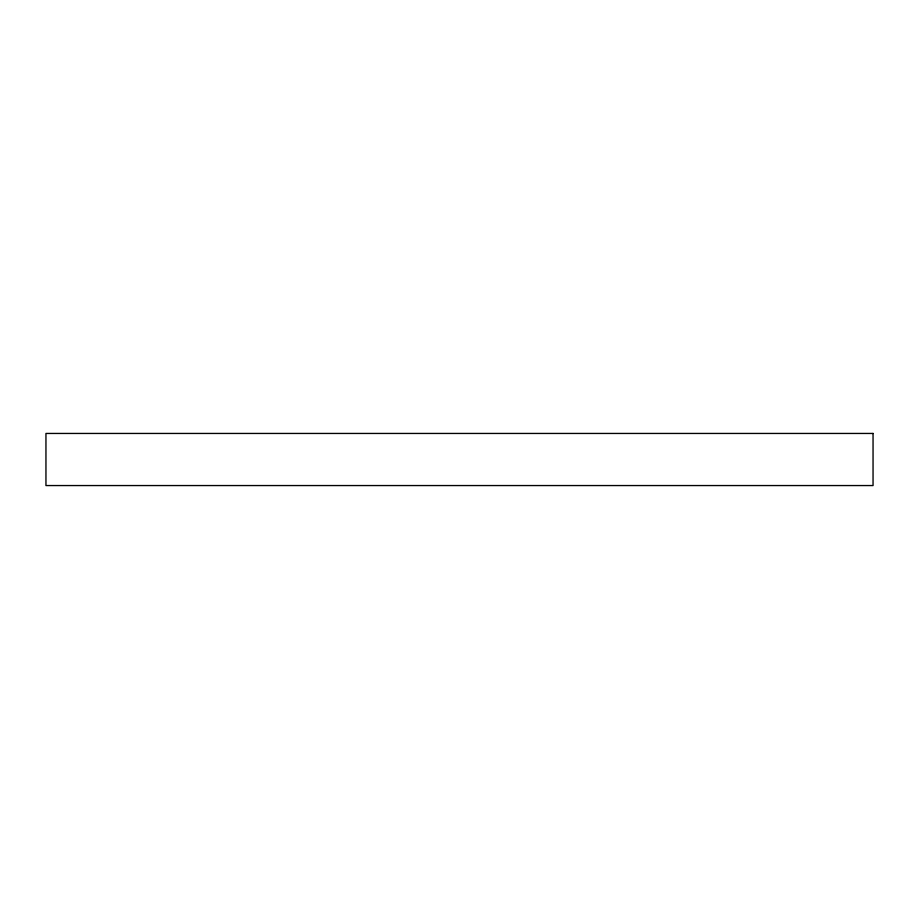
<?xml version="1.0" encoding="UTF-8"?>
<svg xmlns="http://www.w3.org/2000/svg" width="919" height="919" viewBox="0 0 919 919"><rect width="100%" height="100%" fill="white"/><g stroke="black" fill="none" stroke-linecap="round" stroke-linejoin="round"><path stroke-width="1.38" d="M873.05 433.446L45.95 433.446L45.95 485.554L873.05 485.554L873.05 433.446"/></g></svg>
